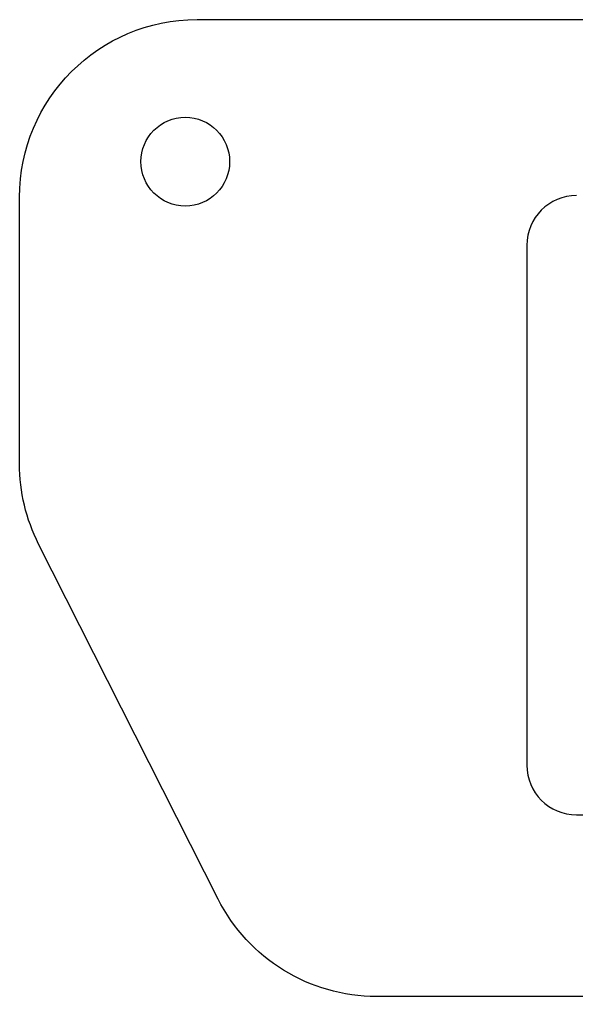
# Model space of a CAD drawing. Extents: x -164 to 318, y -425 to 35.
# Drawn here: x -164.2 to -117.1, y -232.1 to -149.6 of the extents above; entities that cross this region are included whole.
import ezdxf

# ---------------------------------------------------------------- set-up
doc = ezdxf.new("R2010")
doc.units = 0
doc.layers.get('0').update_dxf_attribs({"linetype": 'CONTINUOUS'})

msp = doc.modelspace()

# ---------------------------------------------------------------- linework, layer by layer
at = {"color": 0, "linetype": 'BYBLOCK'}
for p, q in [((-149.172, -149.645), (53.828, -149.645)), ((-164.172, -187.173), (-164.172, -164.645)), ((-121.316, -168.714), (-121.316, -212.614)), ((-147.398, -223.917), (-162.558, -193.942)), ((-117.116, -216.814), (-80.249, -216.814)), ((38.668, -232.147), (-134.012, -232.147))]:
    msp.add_line(p, q, dxfattribs=at)
msp.add_circle((-150.172, -161.645), 3.75, dxfattribs=at)
at = {"color": 0, "linetype": 'BYBLOCK', "extrusion": (0, 0, -1)}
for centre, start, end in [((149.172, -164.645), 0, 90), ((149.172, -187.173), 333.17187, 0), ((134.012, -217.147), 270, 333.17187)]:
    msp.add_arc(centre, 15, start, end, dxfattribs=at)
at = {"color": 0, "linetype": 'BYBLOCK'}
for centre, start, end in [((-117.116, -168.714), 90, 180), ((-117.116, -212.614), 180, 270)]:
    msp.add_arc(centre, 4.2, start, end, dxfattribs=at)

doc.saveas('drawing.dxf')
